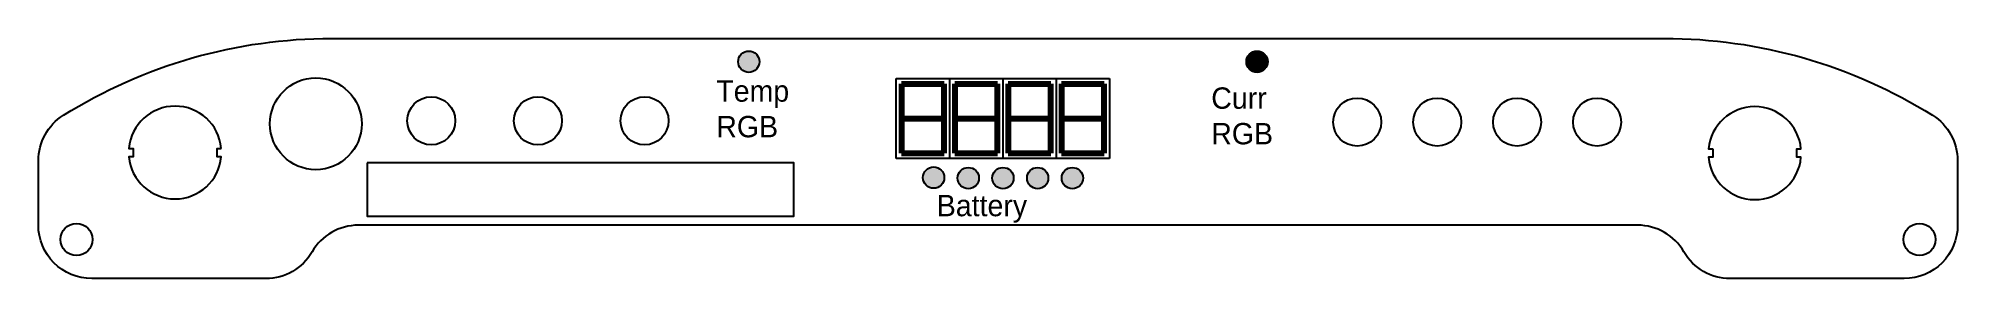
# Model space of a CAD drawing. Header units: inches. Extents: x 1.5 to 19.5, y 7.8 to 10.1.
import ezdxf

# ---------------------------------------------------------------- set-up
doc = ezdxf.new("R2010")
doc.units = ezdxf.units.IN
doc.header["$MEASUREMENT"] = 0

msp = doc.modelspace()

# ---------------------------------------------------------------- hatches: boundary and pattern name
at = {"true_color": 0x139b48}
h = msp.add_hatch(color=114, dxfattribs=at)
h.dxf.hatch_style = 1
h.paths.add_polyline_path([(9.996, 8.765, 1), (9.796, 8.765, 1)])
h.paths.add_polyline_path([(10.121, 8.76, 1), (10.321, 8.76, 1)])
h.paths.add_polyline_path([(10.646, 8.76, 1), (10.446, 8.76, 1)])
h.paths.add_polyline_path([(10.972, 8.76, 1), (10.772, 8.76, 1)])
h.paths.add_polyline_path([(11.298, 8.76, 1), (11.098, 8.76, 1)])
h.paths.add_polyline_path([(8.263, 9.851, 1), (8.063, 9.851, 1)])
at = {"true_color": 0xf1eb1f}
h = msp.add_hatch(color=2, dxfattribs=at)
h.dxf.hatch_style = 1
h.paths.add_polyline_path([(12.83, 9.851, 1), (13.03, 9.851, 1)])

# ---------------------------------------------------------------- linework, layer by layer
for p, q in [((10.5, 10.069), (10.546, 10.069)), ((9.546, 9.694), (11.546, 9.694)), ((9.546, 8.944), (9.546, 9.694)), ((10.046, 9.694), (10.046, 8.944)), ((10.546, 9.694), (10.546, 8.944)), ((11.046, 9.694), (11.046, 8.944)), ((11.546, 9.694), (11.546, 8.944)), ((11.546, 8.944), (9.546, 8.944))]:
    msp.add_line(p, q)
at = {"lineweight": 120}
for p, q in [((9.596, 9.644), (9.996, 9.644)), ((9.596, 9.644), (9.596, 8.994)), ((9.996, 8.994), (9.996, 9.644)), ((10.096, 9.644), (10.496, 9.644)), ((10.096, 9.644), (10.096, 8.994)), ((10.496, 8.994), (10.496, 9.644)), ((10.596, 9.644), (10.996, 9.644)), ((10.596, 9.644), (10.596, 8.994)), ((10.996, 8.994), (10.996, 9.644)), ((11.096, 9.644), (11.496, 9.644)), ((11.096, 9.644), (11.096, 8.994)), ((11.496, 8.994), (11.496, 9.644)), ((9.596, 9.319), (9.996, 9.319)), ((10.096, 9.319), (10.496, 9.319)), ((10.596, 9.319), (10.996, 9.319)), ((11.096, 9.319), (11.496, 9.319)), ((9.596, 8.994), (9.996, 8.994)), ((10.096, 8.994), (10.496, 8.994)), ((10.596, 8.994), (10.996, 8.994)), ((11.096, 8.994), (11.496, 8.994))]:
    msp.add_line(p, q, dxfattribs=at)
for points in [[(16.75, 10.069, -0.140388), (19.265, 9.349, -0.258777), (19.5, 8.924), (19.5, 8.319, -0.414214), (19, 7.819), (17.366, 7.819, -0.267949), (16.933, 8.069, 0.267949), (16.5, 8.319), (4.5, 8.319, 0.267949), (4.067, 8.069, -0.267949), (3.634, 7.819), (2, 7.819, -0.414214), (1.5, 8.319), (1.5, 8.924, -0.258777), (1.735, 9.349, -0.140388), (4.25, 10.069)], [(3.215, 9.039, 0.913689), (2.349, 9.039), (2.388, 9.039), (2.388, 8.961), (2.349, 8.961, 0.913242), (3.215, 8.961), (3.176, 8.961), (3.176, 9.039)], [(17.204, 9.033), (17.204, 8.955), (17.164, 8.955, 0.913242), (18.031, 8.955), (17.991, 8.955), (17.991, 9.034), (18.031, 9.034, 0.913689), (17.164, 9.033)]]:
    msp.add_lwpolyline(points, format="xyb", close=True)
msp.add_lwpolyline([(4.584, 8.904), (4.584, 8.404), (8.584, 8.404), (8.584, 8.904)], close=True)
for centre, radius in [((8.163, 9.851), 0.1), ((12.93, 9.851), 0.1), ((4.102, 9.269), 0.43), ((5.185, 9.297), 0.225), ((6.185, 9.297), 0.225), ((7.185, 9.297), 0.225), ((13.869, 9.285), 0.225), ((14.619, 9.285), 0.225), ((15.369, 9.285), 0.225), ((16.119, 9.285), 0.225), ((9.896, 8.765), 0.1), ((10.221, 8.76), 0.1), ((10.546, 8.76), 0.1), ((10.872, 8.76), 0.1), ((11.198, 8.76), 0.1), ((1.858, 8.185), 0.15), ((19.142, 8.185), 0.15)]:
    msp.add_circle(centre, radius)

# ---------------------------------------------------------------- texts
at = {"char_height": 0.2, "attachment_point": 1}
for s, width, insert in [('Temp RGB', 0.60026, (7.858, 9.676)), ('Curr\\PRGB', 0.74032, (12.5, 9.61)), ('Battery', 6.78274, (9.926, 8.603))]:
    msp.add_mtext_dynamic_manual_height_columns(s, width=width, gutter_width=1, heights=[0], dxfattribs=dict(at, insert=insert))

doc.saveas('drawing.dxf')
